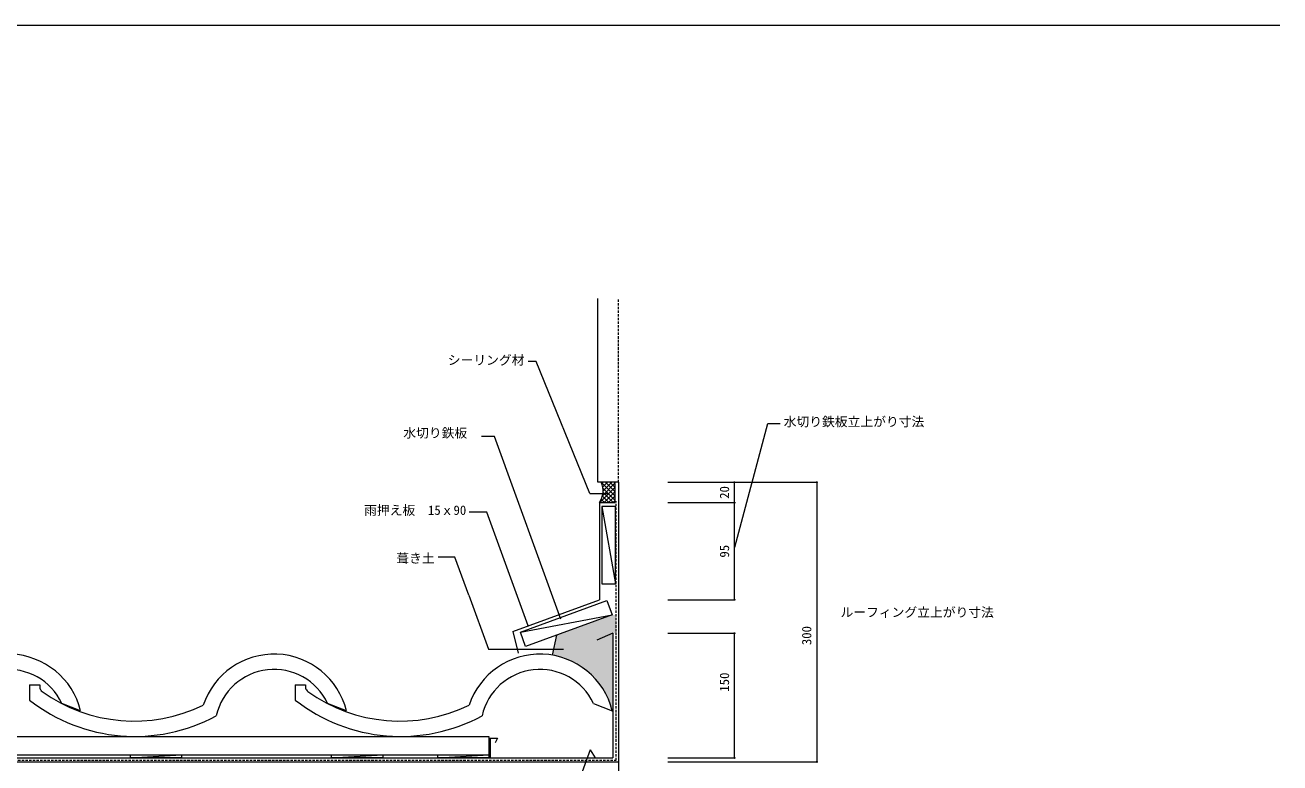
# Model space of a CAD drawing. Units: millimetres, scale not verified. Extents: x -1008 to 992, y -668 to 682.
# Drawn here: x -236 to 992, y -39 to 682 of the extents above; entities that cross this region are included whole.
import ezdxf
from ezdxf.enums import TextEntityAlignment as Align

# ---------------------------------------------------------------- set-up
doc = ezdxf.new("R2010")
doc.units = ezdxf.units.MM
doc.header["$LTSCALE"] = 2
doc.header["$PDMODE"] = 32
doc.header["$PDSIZE"] = 1
doc.linetypes.add('DASHED1', pattern=[1.8, 1.2, -0.6])
for name, color, linetype, lineweight in [('0-1', 7, 'Continuous', 18), ('0-5', 7, 'Continuous', 18), ('0-6', 7, 'Continuous', 18), ('0-7', 7, 'Continuous', 18), ('0-8', 7, 'Continuous', 18), ('1-0', 5, 'Continuous', 18)]:
    doc.layers.add(name, color=color, linetype=linetype, lineweight=lineweight)
doc.layers.add('1-1_ADD_LINE', color=8, linetype='Continuous')
doc.styles.add('ＭＳ ゴシック', font='')
doc.styles.get('ＭＳ ゴシック').set_extended_font_data('MS Gothic')

msp = doc.modelspace()

# ---------------------------------------------------------------- linework, layer by layer
at = {"layer": '0-1'}
for p, q in [((-231.195, 37.23), (-221.195, 37.23)), ((-231.195, 37.23), (-231.195, 22.23)), ((-221.195, 37.23), (-221.195, 34.016)), ((28.805, 37.23), (38.805, 37.23)), ((28.805, 37.23), (28.805, 22.23)), ((38.805, 37.23), (38.805, 34.016)), ((-181.195, 11.717), (-199.606, 18.995)), ((78.805, 11.717), (60.394, 18.995)), ((78.805, 11.717), (60.394, 18.995)), ((-551.351, -13.283), (218.258, -13.283)), ((-645.128, -31.283), (218.258, -31.283)), ((-645.128, -34.283), (290.615, -34.283)), ((-645.128, -38.283), (344.834, -38.283))]:
    msp.add_line(p, q, dxfattribs=at)
for centre, radius, start, end in [((-251.988, -5.66), 72.894, 13.7919, 161.69852), ((8.012, -5.66), 72.894, 13.7919, 161.69852), ((268.012, -5.66), 72.894, 13.7919, 161.69852), ((-251.988, -5.66), 57.895, 25.20538, 167.51599), ((8.012, -5.66), 57.895, 25.20538, 167.51599), ((268.012, -5.66), 57.895, 25.20538, 167.51599), ((-211.39, 37.795), 10.508, 201.07587, 223.8392), ((-128.851, 157.23), 155.491, 234.57967, 295.79265), ((48.61, 37.795), 10.508, 201.07587, 223.8392), ((131.148, 157.23), 155.491, 234.57967, 295.79265), ((-128.109, 154.094), 167.376, 231.98312, 298.39507), ((131.891, 154.094), 167.376, 231.98312, 298.39507)]:
    msp.add_arc(centre, radius, start, end, dxfattribs=at)
at = {"layer": '0-5'}
for p, q in [((324.834, 235.366), (324.834, 414.932)), ((264.333, 353.509), (256.488, 353.509)), ((316.97, 224.327), (264.333, 353.509)), ((344.834, 235.366), (324.834, 235.366)), ((328.127, 235.366), (341.809, 221.683)), ((328.516, 234.042), (329.839, 235.366)), ((329.319, 222.117), (341.809, 234.608)), ((329.487, 230.77), (334.082, 235.366)), ((329.887, 226.928), (338.325, 235.366)), ((332.37, 235.366), (341.809, 225.926)), ((336.612, 235.366), (341.809, 230.169)), ((340.855, 235.366), (341.809, 234.411)), ((344.834, 235.366), (344.834, -88.283)), ((393.243, 235.366), (458.38, 235.366)), ((393.243, 235.366), (538.798, 235.366)), ((538.798, 235.366), (538.798, -38.283)), ((316.97, 224.327), (334.501, 224.327)), ((326.81, 215.366), (341.809, 230.365)), ((329.18, 221.585), (335.399, 215.366)), ((329.696, 229.554), (341.809, 217.441)), ((329.82, 225.188), (339.642, 215.366)), ((331.052, 215.366), (341.809, 226.122)), ((335.295, 215.366), (341.809, 221.88)), ((326.505, 215.775), (326.914, 215.366)), ((328.039, 218.483), (331.157, 215.366)), ((328.683, 211.67), (342.097, 135.813)), ((339.538, 215.366), (341.809, 217.637)), ((458.38, 120.366), (458.38, 215.366)), ((198.409, 124.945), (217.667, 72.034)), ((333.484, 119.696), (338.637, 105.609)), ((393.243, 120.366), (458.38, 120.366)), ((248.962, 88.776), (338.637, 105.609)), ((338.637, 105.609), (254.116, 74.689)), ((320.394, 18.995), (338.805, 11.717)), ((198.016, -13.283), (218.258, -13.283)), ((218.258, -13.283), (218.258, -31.283)), ((-132.568, -34.283), (-82.568, -31.283)), ((64.344, -34.283), (114.344, -31.283)), ((168.258, -34.283), (218.258, -31.283)), ((198.016, -31.283), (218.258, -31.283)), ((317.296, -26.29), (321.992, -34.293)), ((393.243, -38.283), (538.798, -38.283))]:
    msp.add_line(p, q, dxfattribs=at)
at = {"layer": '0-5', "linetype": 'DASHED1'}
msp.add_line((344.834, 235.366), (344.834, 414.932), dxfattribs=at)
at = {"layer": '0-5', "color": 3}
for p, q in [((326.22, 215.366), (326.22, 120.366)), ((241.679, 89.438), (326.22, 120.366)), ((241.679, 89.438), (246.87, 68.208)), ((339.434, 87.581), (323.638, 80.958)), ((339.434, 87.581), (339.434, -34.283)), ((219.434, -14.912), (219.434, -34.283)), ((219.434, -14.912), (226.568, -14.912)), ((219.434, -14.912), (224.357, -14.912)), ((226.568, -14.912), (224.447, -19.69)), ((219.434, -34.283), (339.434, -34.283))]:
    msp.add_line(p, q, dxfattribs=at)
at = {"layer": '0-5', "color": 3, "linetype": 'DASHED1'}
for p, q in [((342.565, -36.537), (342.565, 216.894)), ((-645.659, -36.537), (342.565, -36.537))]:
    msp.add_line(p, q, dxfattribs=at)
at = {"layer": '0-5'}
for points in [[(458.612, 171.86), (491.014, 292.788), (503.159, 292.788)], [(393.243, 215.366), (458.38, 215.366), (458.38, 235.366)], [(254.116, 74.689), (248.962, 88.776), (333.484, 119.696)]]:
    msp.add_lwpolyline(points, dxfattribs=at)
at = {"layer": '0-5', "color": 3}
msp.add_lwpolyline([(326.22, 215.366), (341.809, 215.366), (341.809, 233.822)], dxfattribs=at)
at = {"layer": '0-5'}
for points in [[(328.683, 211.67), (328.683, 135.813), (342.097, 135.813), (342.097, 211.67)], [(-132.568, -34.283), (-132.568, -31.283), (-82.568, -31.283), (-82.568, -34.283)], [(64.344, -34.283), (64.344, -31.283), (114.344, -31.283), (114.344, -34.283)], [(168.258, -34.283), (168.258, -31.283), (218.258, -31.283), (218.258, -34.283)]]:
    msp.add_lwpolyline(points, close=True, dxfattribs=at)
msp.add_arc((310.171, 226.817), 19.716, 324.49167, 25.69562, dxfattribs=at)
for p in [(458.38, 235.366), (538.798, 235.366), (458.38, 215.366), (458.38, 120.366), (538.798, -38.283)]:
    msp.add_point(p, dxfattribs=at)
at = {"layer": '0-6'}
for p, q in [((-645.567, -13.283), (218.258, -13.283)), ((-88.045, -13.283), (109.846, -13.283)), ((-32.418, -13.283), (165.474, -13.283))]:
    msp.add_line(p, q, dxfattribs=at)
at = {"layer": '0-7'}
for p, q in [((223.534, 279.992), (210.884, 279.992)), ((288.523, 101.437), (223.534, 279.992)), ((216.225, 206.107), (198.822, 206.107)), ((256.69, 94.93), (216.225, 206.107)), ((184.937, 161.958), (168.666, 161.958)), ((198.409, 124.945), (184.937, 161.958)), ((393.243, 87.581), (458.38, 87.581)), ((458.38, -34.283), (458.38, 87.581)), ((393.243, -34.283), (458.38, -34.283)), ((393.243, -38.283), (458.38, -38.283))]:
    msp.add_line(p, q, dxfattribs=at)
msp.add_lwpolyline([(317.296, -26.29), (223.77, -283.251), (136.249, -283.251)], dxfattribs=at)
for p in [(458.38, 87.581), (458.38, -34.283)]:
    msp.add_point(p, dxfattribs=at)
at = {"layer": '0-8'}
for p, q in [((284.378, 85.76), (279.914, 66.256)), ((217.667, 72.034), (291.107, 72.034))]:
    msp.add_line(p, q, dxfattribs=at)
at = {"layer": '1-0'}
msp.add_line((-1008.108, 682.5), (991.892, 682.5), dxfattribs=at)
at = {"layer": '1-1_ADD_LINE'}
for points in [[(338.637, 105.609), (284.378, 85.76), (279.914, 66.256)], [(338.637, 105.609), (279.914, 66.256), (288.993, 64.084)], [(338.637, 105.609), (288.993, 64.084), (297.45, 61.168)], [(338.637, 105.609), (297.45, 61.168), (303.184, 58.252)], [(338.637, 105.609), (303.184, 58.252), (310.28, 53.878)], [(338.637, 105.609), (310.28, 53.878), (316.695, 48.727)], [(338.637, 105.609), (316.695, 48.727), (322.624, 42.7)], [(338.637, 105.609), (322.624, 42.7), (328.067, 35.799)], [(338.637, 105.609), (328.067, 35.799), (331.663, 29.773)], [(338.637, 105.609), (331.663, 29.773), (334.968, 23.358)], [(338.637, 105.609), (334.968, 23.358), (337.301, 17.526)], [(338.637, 105.609), (337.301, 17.526), (338.805, 11.717)], [(338.637, 105.609), (338.805, 11.717), (339.434, 11.717)], [(338.637, 105.609), (339.434, 11.717), (339.434, 87.581)], [(338.637, 105.609), (339.434, 87.581), (342.565, 105.609), (342.565, 87.581)]]:
    msp.add_solid(points, dxfattribs=at)

# ---------------------------------------------------------------- texts
at = {"layer": '0-5', "style": 'ＭＳ ゴシック'}
for s, p in [('シーリング材', (177.932, 347.504)), ('水切り鉄板立上がり寸法', (506.534, 287.279)), ('葺き土', (127.594, 153.672)), ('ルーフィング立上がり寸法', (562.106, 100.848))]:
    msp.add_text(s, height=9.164, dxfattribs=at).set_placement(p, align=Align.BOTTOM_LEFT)
for s, p in [('20', (455.88, 219.116)), ('95', (455.88, 161.616)), ('300', (536.298, 75.991))]:
    msp.add_text(s, height=9.164, rotation=90, dxfattribs=at).set_placement(p, align=Align.BOTTOM_LEFT)
at = {"layer": '0-7', "style": 'ＭＳ ゴシック'}
for s, p in [('水切り鉄板', (134.428, 276.273)), ('雨押え板\u300015ｘ90', (96.079, 200.67))]:
    msp.add_text(s, height=9.164, dxfattribs=at).set_placement(p, align=Align.BOTTOM_LEFT)
msp.add_text('150', height=9.164, rotation=90, dxfattribs=at).set_placement((455.88, 30.45), align=Align.BOTTOM_LEFT)

doc.saveas('drawing.dxf')
